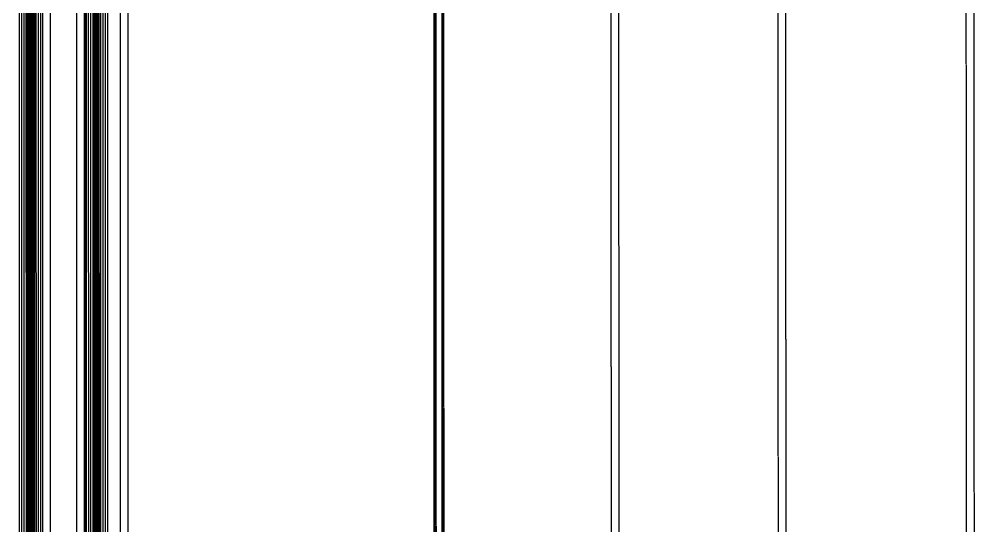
# Model space of a CAD drawing. Header units: inches. Extents: x 4821 to 127877, y 58012 to 433683.
# Drawn here: x 32889 to 33309.1, y 225549 to 225771.7 of the extents above; entities that cross this region are included whole.
import ezdxf
from ezdxf.xclip import XClip

# ---------------------------------------------------------------- set-up
doc = ezdxf.new("R2010")
doc.units = ezdxf.units.IN
doc.header["$MEASUREMENT"] = 0
doc.header["$XCLIPFRAME"] = 2
doc.linetypes.add('$0$HIDDEN', pattern=[0.375, 0.25, -0.125])
for name, color, linetype in [('A-WAL-CMU', 7, 'Continuous'), ('A-WAL-LOW', 41, 'Continuous'), ('A-WIN', 141, 'Continuous')]:
    doc.layers.add(name, color=color, linetype=linetype)

# ---------------------------------------------------------------- blocks, each defined once
blk = doc.blocks.new('FIRST SLAB EDGE')
at = {"color": 165, "linetype": 'Continuous', "extrusion": (5.69003e-07, 1.56101e-06, 1)}
for p, q in [((1200849.15, -1727682.55, 0), (1200849.11, -1728465.85, 0)), ((1200850.15, -1727682.55, 0), (1200850.11, -1728465.85, 0)), ((1200851.15, -1727682.55, 0), (1200851.11, -1728465.85, 0)), ((1200852.15, -1727682.55, 0), (1200852.11, -1728465.85, 0)), ((1200853.15, -1727682.55, 0), (1200853.11, -1728465.85, 0)), ((1200854.15, -1727682.55, 0), (1200854.11, -1728465.85, 0)), ((1200855.15, -1727683.55, 0), (1200855.11, -1728464.85, 0)), ((1200819.75, -1727733.35, 0), (1200819.71, -1728415.05, 0)), ((1200820.75, -1727733.35, 0), (1200820.71, -1728415.05, 0)), ((1200821.75, -1727733.35, 0), (1200821.71, -1728415.05, 0)), ((1200822.75, -1727733.35, 0), (1200822.71, -1728415.05, 0)), ((1200823.75, -1727733.35, 0), (1200823.71, -1728415.05, 0)), ((1200824.75, -1727733.35, 0), (1200824.71, -1728415.05, 0)), ((1200825.75, -1727733.35, 0), (1200825.71, -1728415.05, 0))]:
    blk.add_line(p, q, dxfattribs=at)
at = {"color": 31, "extrusion": (5.69003e-07, 1.56101e-06, 1)}
for p, q in [((1200810.75, -1727748.35, 0), (1200810.71, -1728400.05, 0)), ((1200825.95, -1727754.85, 0), (1200825.9, -1728393.55, 0)), ((1200829.95, -1727754.85, 0), (1200829.9, -1728393.55, 0)), ((1200844.95, -1727754.85, 0), (1200844.9, -1728393.55, 0)), ((1200848.35, -1727754.85, 0), (1200848.3, -1728393.55, 0))]:
    blk.add_line(p, q, dxfattribs=at)
at = {"layer": 'A-WAL-CMU'}
blk.add_line((1200672.34, -1728513.46), (1200672.34, -1723163.52), dxfattribs=at)
at = {"layer": 'A-WAL-LOW', "linetype": 'Continuous'}
blk.add_line((1200672.7, -1728510.88, 0), (1200672.7, -1726710.88, 0), dxfattribs=at)
at = {"layer": 'A-WIN', "linetype": '$0$HIDDEN'}
blk.add_line((1200672.27, -1727605.31, 0), (1200671.7, -1728509.33, 0), dxfattribs=at)
at = {"layer": 'A-WIN', "linetype": '$0$HIDDEN', "elevation": 0}
for points in [[(1200438.52, -1728509.34), (1200439.61, -1726709.34)], [(1200522.52, -1726709.33), (1200521.38, -1728509.33)], [(1200594.61, -1728510.87), (1200595.71, -1726709.33)]]:
    blk.add_lwpolyline(points, dxfattribs=at)

msp = doc.modelspace()

# ---------------------------------------------------------------- block references
at = {"layer": 'A-WAL-CMU'}
ref = msp.add_blockref('FIRST SLAB EDGE', (1233744.19, 1953670.48), dxfattribs=dict(at, xscale=-1))
XClip(ref).set_block_clipping_path([(1196236.1121028436, -1729554.8924368375), (1201281.1159926755, -1720979.7328682605)])
ref = msp.add_blockref('FIRST SLAB EDGE', (1233747.59, 1953673.46), dxfattribs=dict(at, xscale=-1))
XClip(ref).set_block_clipping_path([(1196236.1121028436, -1729554.8924368375), (1201281.1159926755, -1720979.7328682605)])

doc.saveas('drawing.dxf')
